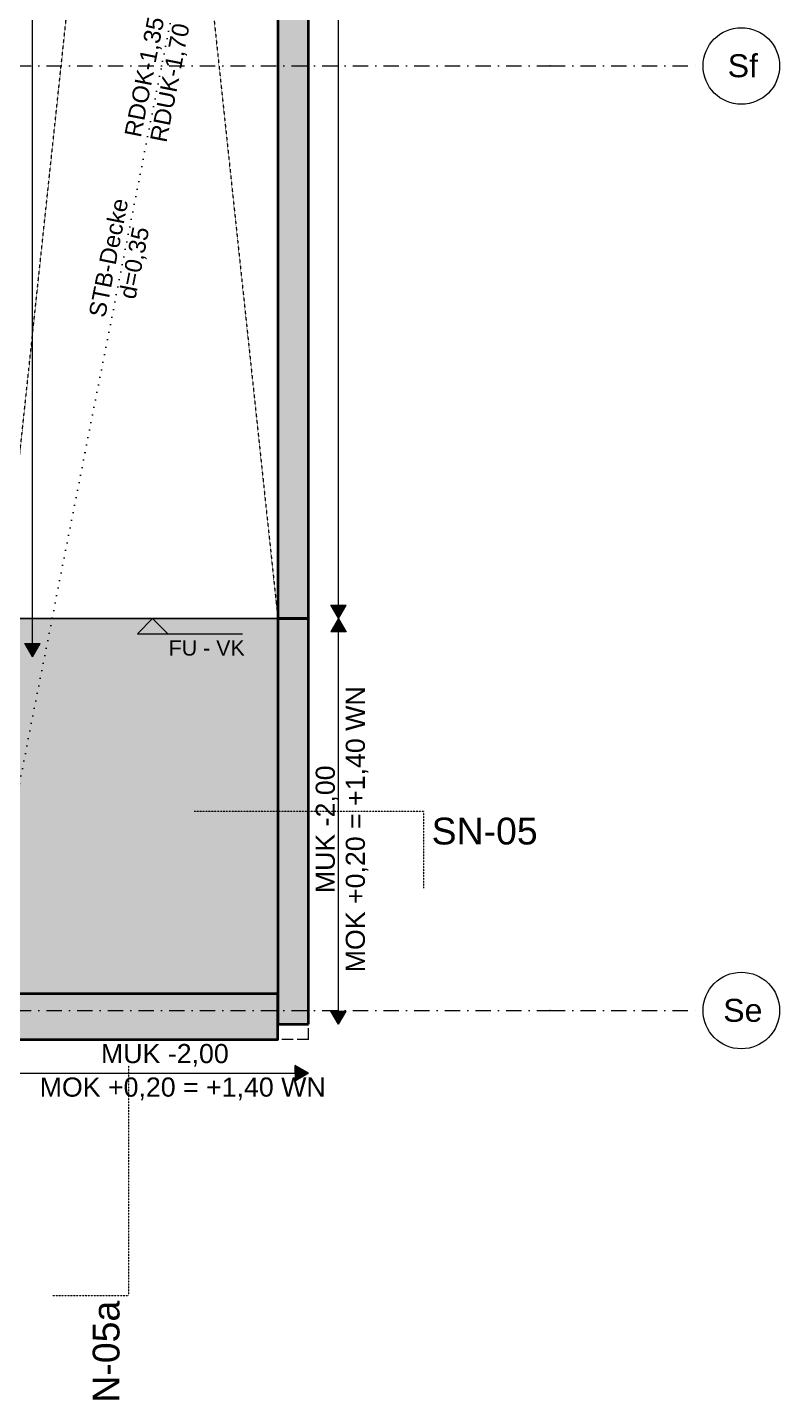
# Model space of a CAD drawing. Header units: millimetres. Extents: x 32522367 to 32638135, y 41424826 to 41540167.
# Drawn here: x 32627943 to 32632856, y 41463687 to 41472625 of the extents above; entities that cross this region are included whole.
import ezdxf
from ezdxf.enums import TextEntityAlignment as Align

# ---------------------------------------------------------------- set-up
doc = ezdxf.new("R2010")
doc.units = ezdxf.units.MM
for name, pattern in [('Achse', [0.2, 0.1, -0.05, 0, -0.05]), ('Punktlinie weit', [0.05, 0, -0.05]), ('Raster', [0.2, 0.1, -0.05, 0, -0.05]), ('Strichlinie eng', [0.1, 0.075, -0.025]), ('Untersicht', [0.1, 0.075, -0.025])]:
    doc.linetypes.add(name, pattern=pattern)
for name, color, linetype in [('000 Achsraster Haupt', 251, 'Continuous'), ('110 Wand Aussen', 251, 'Continuous'), ('120 Wand Innen tragend', 251, 'Continuous'), ('215 DVK darüber', 251, 'Continuous'), ('220 Bodenaufbau', 251, 'Continuous'), ('330 Dachaufbau', 251, 'Continuous'), ('951 Polierplan Hoehenkote', 251, 'Continuous'), ('955 Polierplan Beschriftung', 251, 'Continuous')]:
    doc.layers.add(name, color=color, linetype=linetype)
for name, color, linetype, lineweight in [('000 Achsraster Haupt_Stift_Nr__1', 251, 'Continuous', 13), ('110 Wand Aussen_Stift_Nr__24', 251, 'Continuous', 13), ('110 Wand Aussen_Stift_Nr__4', 251, 'Continuous', 35), ('110 Wand Aussen_Stift_Nr__76', 251, 'Continuous', 13), ('120 Wand Innen tragend_Stift_Nr__76', 251, 'Continuous', 13), ('215 DVK darüber_Stift_Nr__17', 251, 'Continuous', 18), ('220 Bodenaufbau_Stift_Nr__1', 251, 'Continuous', 13), ('220 Bodenaufbau_Stift_Nr__249', 251, 'Continuous', 13), ('220 Bodenaufbau_Stift_Nr__6', 251, 'Continuous', 13), ('330 Dachaufbau_Stift_Nr__76', 251, 'Continuous', 13), ('420 Rampe_Stift_Nr__1', 251, 'Continuous', 13), ('851 Marker Schnittführung Neben_Stift_Nr__1', 251, 'Continuous', 13), ('851 Marker Schnittführung Neben_Stift_Nr__2', 251, 'Continuous', 18), ('951 Polierplan Hoehenkote_Stift_Nr__1', 251, 'Continuous', 13), ('951 Polierplan Hoehenkote_Stift_Nr__109', 251, 'Continuous', 13), ('955 Polierplan Beschriftung_Stift_Nr__1', 251, 'Continuous', 13)]:
    doc.layers.add(name, color=color, linetype=linetype, lineweight=lineweight)
doc.styles.add('ERSTELLTER_STIL_1', font='arial.ttf')

# ---------------------------------------------------------------- blocks, each defined once
blk = doc.blocks.new('Dachfläche_9', base_point=(86.213, 2.8842))
at = {"layer": '330 Dachaufbau_Stift_Nr__76', "color": 8, "linetype": 'Untersicht', "lineweight": 13, "flags": 128}
for points in [[(90.32, 10.484), (87.9402, 2.3772)], [(87.9402, 2.3772), (86.213, 2.8842)]]:
    blk.add_lwpolyline(points, dxfattribs=at)
blk = doc.blocks.new('Decke_65', base_point=(85.5228, 0.5329))
at = {"layer": '220 Bodenaufbau_Stift_Nr__6', "color": 7, "linetype": 'Continuous', "lineweight": 13, "flags": 128}
blk.add_lwpolyline([(85.5228, 0.5329), (87.2499, 0.0259), (87.9401, 2.3768), (86.2129, 2.8838), (86.1425, 2.6439), (85.95, 2.7004), (85.3865, 0.7808), (85.579, 0.7243)], close=True, dxfattribs=at)
blk = doc.blocks.new('Wand_522', base_point=(85.9506, 2.7003))
at = {"layer": '120 Wand Innen tragend_Stift_Nr__76', "color": 8, "linetype": 'Untersicht', "lineweight": 13, "flags": 128}
for points in [[(88.401, 11.0474), (86.0351, 2.9881)], [(88.401, 11.0474), (88.5929, 10.991)], [(86.1425, 2.6439), (88.5929, 10.991)], [(85.9506, 2.7003), (86.1425, 2.6439)]]:
    blk.add_lwpolyline(points, dxfattribs=at)
blk = doc.blocks.new('Wand_523', base_point=(87.3572, -0.3188))
at = {"layer": '120 Wand Innen tragend_Stift_Nr__76', "color": 8, "linetype": 'Untersicht', "lineweight": 13, "flags": 128}
for points in [[(87.9401, 2.3768), (87.1653, -0.2625)], [(87.3572, -0.3188), (88.132, 2.3205)], [(87.3572, -0.3188), (87.1653, -0.2625)]]:
    blk.add_lwpolyline(points, dxfattribs=at)
blk = doc.blocks.new('Wand_533', base_point=(85.5227, 0.5324))
at = {"layer": '110 Wand Aussen_Stift_Nr__76', "color": 8, "linetype": 'Untersicht', "lineweight": 13, "flags": 128}
for points in [[(85.5227, 0.5324), (85.4382, 0.2445)], [(87.2498, 0.0254), (85.5227, 0.5324)], [(85.4382, 0.2445), (87.1653, -0.2625)], [(87.1653, -0.2625), (87.2498, 0.0254)]]:
    blk.add_lwpolyline(points, dxfattribs=at)
blk = doc.blocks.new('Wand_569', base_point=(88.132, 2.3205))
at = {"layer": '120 Wand Innen tragend_Stift_Nr__76', "color": 8, "linetype": 'Untersicht', "lineweight": 13, "flags": 128}
for points in [[(90.32, 10.484), (87.9401, 2.3768)], [(90.5119, 10.4277), (90.32, 10.484)], [(88.132, 2.3205), (90.5119, 10.4277)]]:
    blk.add_lwpolyline(points, dxfattribs=at)
blk = doc.blocks.new('Wand_570', base_point=(85.0429, 0.6732))
at = {"layer": '110 Wand Aussen_Stift_Nr__24', "linetype": 'Continuous', "lineweight": 13}
blk.add_hatch(color=92, dxfattribs=at).paths.add_polyline_path([(85.3871, 0.7806), (85.9506, 2.7003), (85.6628, 2.7848), (85.0992, 0.8651)])
at = {"layer": '110 Wand Aussen_Stift_Nr__4', "color": 7, "linetype": 'Continuous', "lineweight": 35}
for p, q in [((85.3871, 0.7806), (85.0992, 0.8651)), ((85.0429, 0.6732), (85.3308, 0.5887))]:
    blk.add_line(p, q, dxfattribs=at)
at = {"layer": '110 Wand Aussen_Stift_Nr__4', "color": 7, "linetype": 'Continuous', "lineweight": 35, "flags": 128}
for points in [[(85.6628, 2.7848), (85.0992, 0.8651)], [(85.9506, 2.7003), (85.6628, 2.7848)], [(85.3871, 0.7806), (85.9506, 2.7003)]]:
    blk.add_lwpolyline(points, dxfattribs=at)
blk = doc.blocks.new('Linie_10', base_point=(86.331, 2.5886))
at = {"layer": '951 Polierplan Hoehenkote', "linetype": 'Continuous', "lineweight": 0, "true_color": 0x000000}
for points in [[(88.7813, 10.9357), (88.709, 10.8667), (88.8049, 10.8385)], [(86.331, 2.5886), (86.4034, 2.6576), (86.3074, 2.6858)]]:
    blk.add_hatch(color=18, dxfattribs=at).paths.add_polyline_path(points)
at = {"layer": '951 Polierplan Hoehenkote_Stift_Nr__1', "color": 7, "linetype": 'Continuous', "lineweight": 13}
for p, q in [((88.7813, 10.9357), (88.709, 10.8667)), ((88.7813, 10.9357), (88.8049, 10.8385)), ((86.3554, 2.6717), (88.7569, 10.8526)), ((88.8049, 10.8385), (88.709, 10.8667)), ((86.3074, 2.6858), (86.4034, 2.6576)), ((86.331, 2.5886), (86.3074, 2.6858)), ((86.331, 2.5886), (86.4034, 2.6576))]:
    blk.add_line(p, q, dxfattribs=at)
blk = doc.blocks.new('Linie_11', base_point=(87.5738, -0.2782))
at = {"layer": '951 Polierplan Hoehenkote', "linetype": 'Continuous', "lineweight": 0, "true_color": 0x000000}
for points in [[(88.3204, 2.2652), (88.2481, 2.1961), (88.344, 2.168)], [(87.5738, -0.2782), (87.6462, -0.2092), (87.5502, -0.181)]]:
    blk.add_hatch(color=18, dxfattribs=at).paths.add_polyline_path(points)
at = {"layer": '951 Polierplan Hoehenkote_Stift_Nr__1', "color": 7, "linetype": 'Continuous', "lineweight": 13}
for p, q in [((88.3204, 2.2652), (88.2481, 2.1961)), ((88.3204, 2.2652), (88.344, 2.168)), ((87.5982, -0.1951), (88.296, 2.1821)), ((88.344, 2.168), (88.2481, 2.1961)), ((87.5502, -0.181), (87.6462, -0.2092)), ((87.5738, -0.2782), (87.5502, -0.181)), ((87.5738, -0.2782), (87.6462, -0.2092))]:
    blk.add_line(p, q, dxfattribs=at)
blk = doc.blocks.new('Linie_12', base_point=(88.3204, 2.2652))
at = {"layer": '951 Polierplan Hoehenkote', "linetype": 'Continuous', "lineweight": 0, "true_color": 0x000000}
for points in [[(90.7004, 10.3724), (90.628, 10.3034), (90.7239, 10.2752)], [(88.3204, 2.2652), (88.3928, 2.3342), (88.2968, 2.3623)]]:
    blk.add_hatch(color=18, dxfattribs=at).paths.add_polyline_path(points)
at = {"layer": '951 Polierplan Hoehenkote_Stift_Nr__1', "color": 7, "linetype": 'Continuous', "lineweight": 13}
for p, q in [((90.7004, 10.3724), (90.628, 10.3034)), ((90.7004, 10.3724), (90.7239, 10.2752)), ((88.3448, 2.3482), (90.676, 10.2893)), ((90.7239, 10.2752), (90.628, 10.3034)), ((88.2968, 2.3623), (88.3928, 2.3342)), ((88.3204, 2.2652), (88.2968, 2.3623)), ((88.3204, 2.2652), (88.3928, 2.3342))]:
    blk.add_line(p, q, dxfattribs=at)
blk = doc.blocks.new('Linie_13', base_point=(85.3794, 0.0337))
at = {"layer": '951 Polierplan Hoehenkote', "linetype": 'Continuous', "lineweight": 0, "true_color": 0x000000}
for points in [[(85.3794, 0.0337), (85.4484, -0.0387), (85.4766, 0.0573)], [(87.2962, -0.529), (87.2271, -0.4566), (87.199, -0.5526)]]:
    blk.add_hatch(color=18, dxfattribs=at).paths.add_polyline_path(points)
at = {"layer": '951 Polierplan Hoehenkote_Stift_Nr__1', "color": 7, "linetype": 'Continuous', "lineweight": 13}
for p, q in [((85.3794, 0.0337), (85.4766, 0.0573)), ((85.3794, 0.0337), (85.4484, -0.0387)), ((85.4766, 0.0573), (85.4484, -0.0387)), ((85.4625, 0.0093), (87.2131, -0.5046)), ((87.199, -0.5526), (87.2271, -0.4566)), ((87.2962, -0.529), (87.199, -0.5526)), ((87.2962, -0.529), (87.2271, -0.4566))]:
    blk.add_line(p, q, dxfattribs=at)
blk = doc.blocks.new('Höhenbemaßung_238', base_point=(87.1554, 2.6076))
at = {"layer": '215 DVK darüber_Stift_Nr__17', "color": 190, "linetype": 'Continuous', "lineweight": 18, "true_color": 0x9900ff}
for p, q in [((87.1554, 2.6076), (87.0313, 2.5397)), ((87.0594, 2.6357), (87.2513, 2.5794)), ((87.2232, 2.4835), (87.1554, 2.6076)), ((87.0313, 2.5397), (87.2232, 2.4835)), ((87.2232, 2.4835), (87.6911, 2.3463))]:
    blk.add_line(p, q, dxfattribs=at)
at = {"layer": '215 DVK darüber_Stift_Nr__17', "color": 190, "lineweight": 18, "true_color": 0x9900ff, "insert": (87.1872, 2.344), "char_height": 0.1, "attachment_point": 7, "rotation": 343.66525, "style": 'ERSTELLTER_STIL_1'}
blk.add_mtext('\\A1;{\\pql;\\fArial|b0|i0|c0|p0;\\W1.000000;FU - VK}', dxfattribs=at)
blk = doc.blocks.new('Etikett_363', base_point=(85.2745, 0.3972))
at = {"layer": '955 Polierplan Beschriftung_Stift_Nr__1', "color": 7, "linetype": 'Punktlinie weit', "lineweight": 13}
blk.add_line((85.2745, 0.3972), (90.512, 10.4281), dxfattribs=at)
at = {"layer": '955 Polierplan Beschriftung_Stift_Nr__1', "color": 7, "lineweight": 13, "char_height": 0.11, "rotation": 62.42946, "line_spacing_factor": 0.929581, "style": 'ERSTELLTER_STIL_1'}
for s, insert, attachment_point in [('\\A1;{\\pql;\\fArial|b0|i0|c0|p0;\\W1.000000;RDOK\\fArial|b0|i0|c0|p0;\\W1.000000;\\fArial|b0|i0|c0|p0;\\W1.000000;-1,35\\fArial|b0|i0|c0|p0;\\W1.000000;\\A1{\\H.66x;\\S^  ;}\\fArial|b0|i0|c0|p0;\\W1.000000;\\fArial|b0|i0|c0|p0;\\W1.000000;\\P\\pql;\\fArial|b0|i0|c0|p0;\\W1.000000;RDUK\\fArial|b0|i0|c0|p0;\\W1.000000;\\fArial|b0|i0|c0|p0;\\W1.000000;-1,70\\fArial|b0|i0|c0|p0;\\W1.000000;\\A1{\\H.66x;\\S^  ;}\\fArial|b0|i0|c0|p0;\\W1.000000;\\fArial|b0|i0|c0|p0;\\W1.000000;}', (88.0054, 5.6179), 4), ('\\A1;{\\pqc;\\fArial|b0|i0|c0|p0;\\W1.000000;\\fArial|b0|i0|c0|p0;\\W1.000000;\\fArial|b0|i0|c0|p0;\\W1.000000;STB-Decke\\fArial|b0|i0|c0|p0;\\W1.000000;\\A1{\\H.66x;\\S^  ;}\\fArial|b0|i0|c0|p0;\\W1.000000;\\fArial|b0|i0|c0|p0;\\W1.000000;\\P\\pqc;\\fArial|b0|i0|c0|p0;\\W1.000000;d=\\fArial|b0|i0|c0|p0;\\W1.000000;\\fArial|b0|i0|c0|p0;\\W1.000000;0,35\\fArial|b0|i0|c0|p0;\\W1.000000;\\A1{\\H.66x;\\S^  ;}\\fArial|b0|i0|c0|p0;\\W1.000000;\\fArial|b0|i0|c0|p0;\\W1.000000;}', (87.6384, 4.9151), 5)]:
    blk.add_mtext(s, dxfattribs=dict(at, insert=insert, attachment_point=attachment_point))
blk = doc.blocks.new('Standard-Rastermarker_21')
at = {"layer": '000 Achsraster Haupt_Stift_Nr__1', "color": 7, "linetype": 'Raster', "lineweight": 13}
for p, q in [((1, 0), (27.7, 0)), ((27.7, 0), (27.7, 0)), ((27.7, 0), (28.7, 0))]:
    blk.add_line(p, q, dxfattribs=at)
at = {"layer": '000 Achsraster Haupt_Stift_Nr__1', "color": 7, "linetype": 'Continuous', "lineweight": 13}
blk.add_circle((28.95, 0), 0.25, dxfattribs=at)
at = {"layer": '000 Achsraster Haupt_Stift_Nr__1', "color": 7, "linetype": 'Raster', "lineweight": 13}
blk.add_point((27.7, 0), dxfattribs=at)
at = {"layer": '000 Achsraster Haupt_Stift_Nr__1', "color": 7, "lineweight": 13, "style": 'ERSTELLTER_STIL_1'}
for tag, p in [('AC_MarkerText_1_0', (-0.25, 0.075)), ('AC_MarkerText_1_1', (28.95, 0.075))]:
    blk.add_attdef(tag, text='', height=0.15, dxfattribs=at).set_placement(p, align=Align.TOP_CENTER)

msp = doc.modelspace()

# ---------------------------------------------------------------- hatches: boundary and pattern name
at = {"layer": '110 Wand Aussen_Stift_Nr__24', "linetype": 'Continuous', "lineweight": 13}
for points in [[(32629778.726, 41468763.893), (32629778.683, 41477212.841), (32629578.683, 41477212.84), (32629578.726, 41468763.892)], [(32629778.739, 41466112.841), (32629778.725, 41468763.893), (32629578.725, 41468763.892), (32629578.739, 41466112.84)], [(32629578.738, 41466312.84), (32627778.738, 41466312.831), (32627778.739, 41466012.831), (32629578.739, 41466012.84)]]:
    msp.add_hatch(color=92, dxfattribs=at).paths.add_polyline_path(points)
at = {"layer": '220 Bodenaufbau_Stift_Nr__249', "linetype": 'Continuous', "lineweight": 13, "true_color": 0xd4d4d4}
msp.add_hatch(color=254, dxfattribs=at).paths.add_polyline_path([(32627578.118, 41466512.83), (32627578.107, 41468763.5), (32629578.726, 41468763.51), (32629578.735, 41466967.321), (32629578.738, 41466312.84), (32627778.738, 41466312.831), (32627778.737, 41466512.831)])

# ---------------------------------------------------------------- linework, layer by layer
at = {"layer": '110 Wand Aussen_Stift_Nr__4', "color": 7, "linetype": 'Continuous', "lineweight": 35, "flags": 128}
for points in [[(32629778.726, 41468763.893), (32629778.683, 41477212.841), (32629578.683, 41477212.84), (32629578.726, 41468763.892)], [(32629778.739, 41466112.841), (32629778.725, 41468763.893), (32629578.725, 41468763.892), (32629578.739, 41466112.84)], [(32629578.738, 41466312.84), (32627778.738, 41466312.831), (32627778.739, 41466012.831), (32629578.739, 41466012.84)]]:
    msp.add_lwpolyline(points, close=True, dxfattribs=at)
at = {"layer": '220 Bodenaufbau_Stift_Nr__1', "color": 7, "linetype": 'Continuous', "lineweight": 13, "flags": 128}
msp.add_lwpolyline([(32627578.118, 41466512.83), (32627578.107, 41468763.5), (32629578.726, 41468763.51), (32629578.735, 41466967.321), (32629578.738, 41466312.84), (32627778.738, 41466312.831), (32627778.737, 41466512.831)], close=True, dxfattribs=at)
at = {"layer": '420 Rampe_Stift_Nr__1', "color": 7, "linetype": 'Strichlinie eng', "lineweight": 13}
for p, q in [((32627778.726, 41468763.501), (32628678.682, 41477212.835)), ((32628678.682, 41477212.835), (32629578.726, 41468763.51))]:
    msp.add_line(p, q, dxfattribs=at)
at = {"layer": '851 Marker Schnittführung Neben_Stift_Nr__2', "color": 7, "linetype": 'Achse', "lineweight": 18}
for points in [[(32630532.735, 41467002.552), (32630532.732, 41467502.552), (32629032.732, 41467502.545)], [(32628104.273, 41464342.137), (32628604.273, 41464342.14), (32628604.265, 41465842.14)]]:
    msp.add_lwpolyline(points, dxfattribs=at)

# ---------------------------------------------------------------- block references
at = {"layer": '000 Achsraster Haupt', "color": 7, "linetype": 'Continuous', "lineweight": 18}
ref = msp.add_blockref('Standard-Rastermarker_21', (32603656.018, 41472372.709), dxfattribs=dict(at, xscale=999.9999999999995, yscale=999.9999999999995, zscale=999.9999999999995, rotation=0.0002901272618044))
ref.add_attrib('AC_MarkerText_1_1', 'Sf', dxfattribs={"layer": '000 Achsraster Haupt_Stift_Nr__1', "color": 7, "lineweight": 13, "height": 150, "rotation": 0.0002901, "style": 'ERSTELLTER_STIL_1'}).set_placement((32632615.674, 41472449.241), align=Align.TOP_CENTER)
ref = msp.add_blockref('Standard-Rastermarker_21', (32603656.049, 41466202.709), dxfattribs=dict(at, xscale=999.9999999999995, yscale=999.9999999999995, zscale=999.9999999999995, rotation=0.0002901272618044))
ref.add_attrib('AC_MarkerText_1_1', 'Se', dxfattribs={"layer": '000 Achsraster Haupt_Stift_Nr__1', "color": 7, "lineweight": 13, "height": 150, "rotation": 0.0002901, "style": 'ERSTELLTER_STIL_1'}).set_placement((32632615.706, 41466279.24), align=Align.TOP_CENTER)
at = {"layer": '110 Wand Aussen', "color": 7, "lineweight": 35, "xscale": 1000, "yscale": 1000, "zscale": 1000, "rotation": 16.36019999999994}
for name, p in [('Wand_570', (32627278.738, 41466312.828)), ('Wand_533', (32627778.738, 41466312.831))]:
    msp.add_blockref(name, p, dxfattribs=at)
at = {"layer": '120 Wand Innen tragend', "color": 7, "lineweight": 35, "xscale": 1000, "yscale": 1000, "zscale": 1000, "rotation": 16.36019999999994}
for name, p in [('Wand_522', (32627578.727, 41468513.5)), ('Wand_569', (32629778.725, 41468763.511)), ('Wand_523', (32629778.739, 41466012.841))]:
    msp.add_blockref(name, p, dxfattribs=at)
at = {"layer": '215 DVK darüber', "color": 190, "lineweight": 18, "true_color": 0x9900ff, "xscale": 1000, "yscale": 1000, "zscale": 1000, "rotation": 16.36019999999994}
msp.add_blockref('Höhenbemaßung_238', (32628760.797, 41468763.888), dxfattribs=at)
at = {"layer": '220 Bodenaufbau', "color": 7, "linetype": 'Continuous', "lineweight": 13, "xscale": 1000, "yscale": 1000, "zscale": 1000, "rotation": 16.36019999999994}
msp.add_blockref('Decke_65', (32627778.738, 41466313.353), dxfattribs=at)
at = {"layer": '330 Dachaufbau', "color": 7, "linetype": 'Continuous', "lineweight": 13, "xscale": 1000, "yscale": 1000, "zscale": 1000, "rotation": 16.36019999999994}
msp.add_blockref('Dachfläche_9', (32627778.726, 41468763.897), dxfattribs=at)
at = {"layer": '951 Polierplan Hoehenkote', "color": 7, "linetype": 'Continuous', "lineweight": 13, "xscale": 1000, "yscale": 1000, "zscale": 1000, "rotation": 16.36019999999994}
for name, p in [('Linie_10', (32627975.156, 41468513.502)), ('Linie_12', (32629975.154, 41468763.512)), ('Linie_11', (32629975.168, 41466112.842)), ('Linie_13', (32627781.785, 41465793.978))]:
    msp.add_blockref(name, p, dxfattribs=at)
at = {"layer": '955 Polierplan Beschriftung', "color": 7, "linetype": 'Continuous', "lineweight": 13, "xscale": 1000, "yscale": 1000, "zscale": 1000, "rotation": 16.36019999999994}
msp.add_blockref('Etikett_363', (32627578.739, 41466113.212), dxfattribs=at)

# ---------------------------------------------------------------- texts
at = {"layer": '851 Marker Schnittführung Neben_Stift_Nr__1', "color": 7, "linetype": 'Continuous', "lineweight": 13, "char_height": 175, "attachment_point": 1, "style": 'ERSTELLTER_STIL_1'}
for s, insert, rotation in [('\\A1;{\\pql;\\fArial|b0|i0|c0|p0;\\W1.000000;S\\fArial|b0|i0|c0|p0;\\W1.000000;N\\fArial|b0|i0|c0|p0;\\W1.000000;-05}', (32630582.732, 41467462.552), 0.0002892), ('\\A1;{\\pql;\\fArial|b0|i0|c0|p0;\\W1.000000;S\\fArial|b0|i0|c0|p0;\\W1.000000;N\\fArial|b0|i0|c0|p0;\\W1.000000;-05a}', (32628369.276, 41463478.386), 90.0002935)]:
    msp.add_mtext(s, dxfattribs=dict(at, insert=insert, rotation=rotation))
at = {"layer": '951 Polierplan Hoehenkote_Stift_Nr__109', "color": 7, "linetype": 'Continuous', "lineweight": 13, "char_height": 125, "attachment_point": 2, "style": 'ERSTELLTER_STIL_1'}
for s, insert, rotation in [('\\A1;{\\pqc;\\fArial|b0|i0|c0|p0;\\W1.000000;MOK +\\fArial|b0|i0|c0|p0;\\W1.000000;0,20\\fArial|b0|i0|c0|p0;\\W1.000000; \\fArial|b0|i0|c0|p0;\\W1.000000;= +\\fArial|b0|i0|c0|p0;\\W1.000000;1,40\\fArial|b0|i0|c0|p0;\\W1.000000; WN}', (32630022.205, 41467386.602), 90.0002892), ('\\A1;{\\pqc;\\fArial|b0|i0|c0|p0;\\W1.000000;M\\fArial|b0|i0|c0|p0;\\W1.000000;U\\fArial|b0|i0|c0|p0;\\W1.000000;K \\fArial|b0|i0|c0|p0;\\W1.000000;-2,00\\fArial|b0|i0|c0|p0;\\W1.000000; }', (32629825.776, 41467386.602), 90.0002892), ('\\A1;{\\pqc;\\fArial|b0|i0|c0|p0;\\W1.000000;M\\fArial|b0|i0|c0|p0;\\W1.000000;U\\fArial|b0|i0|c0|p0;\\W1.000000;K \\fArial|b0|i0|c0|p0;\\W1.000000;-2,00\\fArial|b0|i0|c0|p0;\\W1.000000; }', (32628840.705, 41465984.265), 0.0002941), ('\\A1;{\\pqc;\\fArial|b0|i0|c0|p0;\\W1.000000;MOK +\\fArial|b0|i0|c0|p0;\\W1.000000;0,20\\fArial|b0|i0|c0|p0;\\W1.000000; \\fArial|b0|i0|c0|p0;\\W1.000000;= +\\fArial|b0|i0|c0|p0;\\W1.000000;1,40\\fArial|b0|i0|c0|p0;\\W1.000000; WN}', (32628957.107, 41465765.411), 0.0002941)]:
    msp.add_mtext(s, dxfattribs=dict(at, insert=insert, rotation=rotation))

doc.saveas('drawing.dxf')
